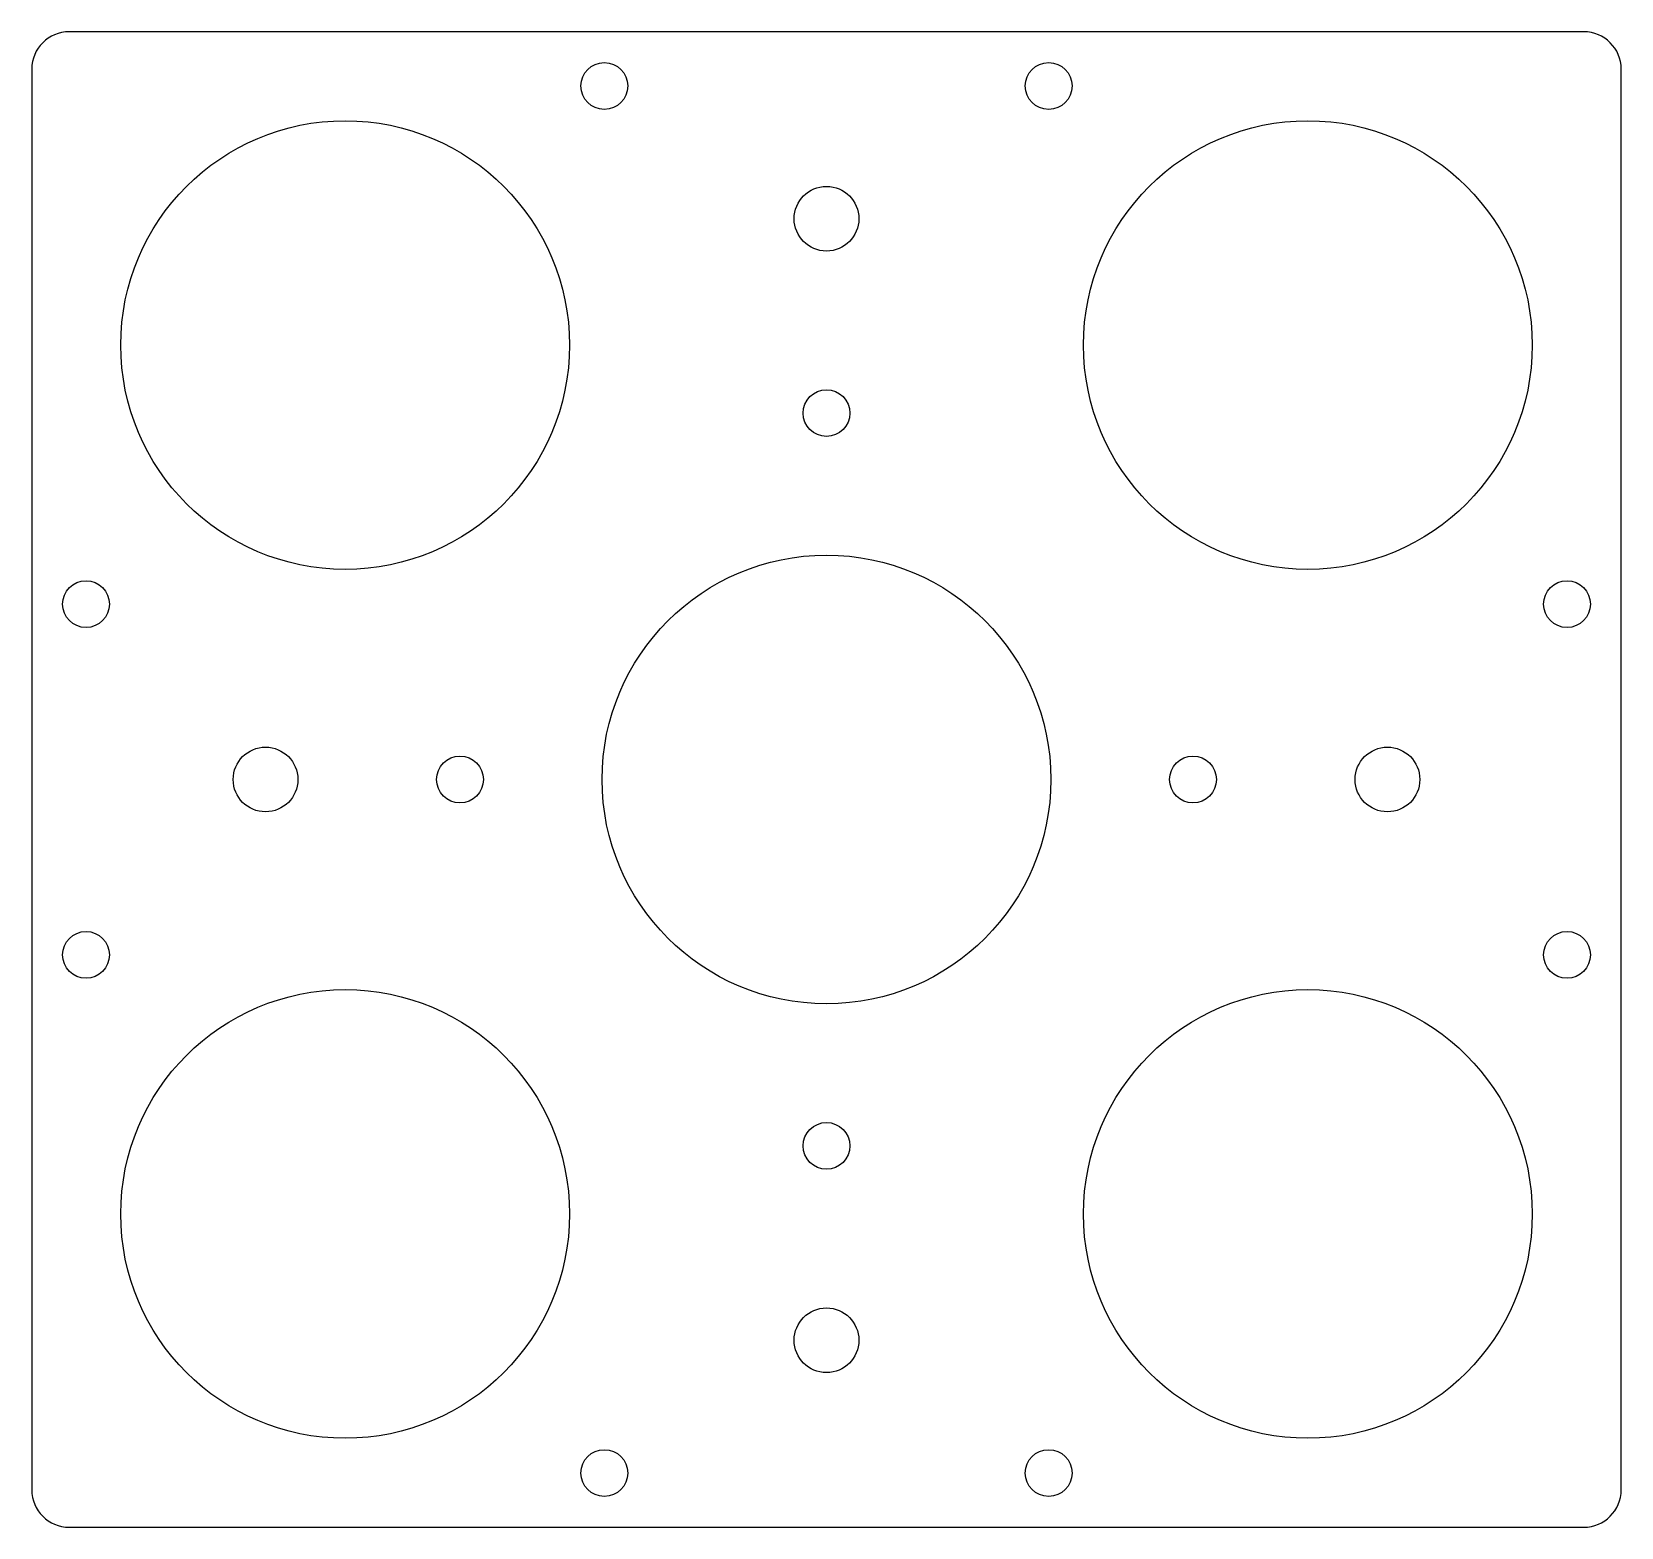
# Model space of a CAD drawing. Header units: inches. Extents: x -2.76 to 1.49, y 0.46 to 4.46.
import ezdxf

# ---------------------------------------------------------------- set-up
doc = ezdxf.new("R2010")
doc.units = ezdxf.units.IN
doc.header["$MEASUREMENT"] = 0

msp = doc.modelspace()

# ---------------------------------------------------------------- linework, layer by layer
at = {"color": 7, "linetype": 'Continuous', "lineweight": 25}
for p, q in [((1.3913, 4.4609), (-2.6587, 4.4609)), ((-2.7587, 4.3609), (-2.7587, 0.5609)), ((1.4913, 0.5609), (1.4913, 4.3609)), ((-2.6587, 0.4609), (1.3913, 0.4609))]:
    msp.add_line(p, q, dxfattribs=at)
for centre, radius in [((-1.2278, 4.3159), 0.0625), ((-0.0396, 4.3159), 0.0625), ((-1.9208, 3.6229), 0.6), ((0.6534, 3.6229), 0.6), ((-0.6337, 3.9609), 0.0865), ((-0.6337, 3.4409), 0.0625), ((-0.6337, 2.4609), 0.6), ((-2.6137, 2.93), 0.0625), ((1.3464, 2.93), 0.0625), ((-2.1337, 2.4609), 0.0865), ((-1.6137, 2.4609), 0.0625), ((0.3463, 2.4609), 0.0625), ((0.8663, 2.4609), 0.0865), ((-2.6137, 1.9918), 0.0625), ((1.3464, 1.9918), 0.0625), ((-1.9208, 1.2988), 0.6), ((0.6534, 1.2988), 0.6), ((-0.6337, 1.4809), 0.0625), ((-0.6337, 0.9609), 0.0865), ((-1.2278, 0.6058), 0.0625), ((-0.0396, 0.6058), 0.0625)]:
    msp.add_circle(centre, radius, dxfattribs=at)
for centre, start, end in [((-2.6587, 4.3609), 90, 180), ((1.3913, 4.3609), 0, 90), ((-2.6587, 0.5609), 180, 270), ((1.3913, 0.5609), 270, 0)]:
    msp.add_arc(centre, 0.1, start, end, dxfattribs=at)

doc.saveas('drawing.dxf')
